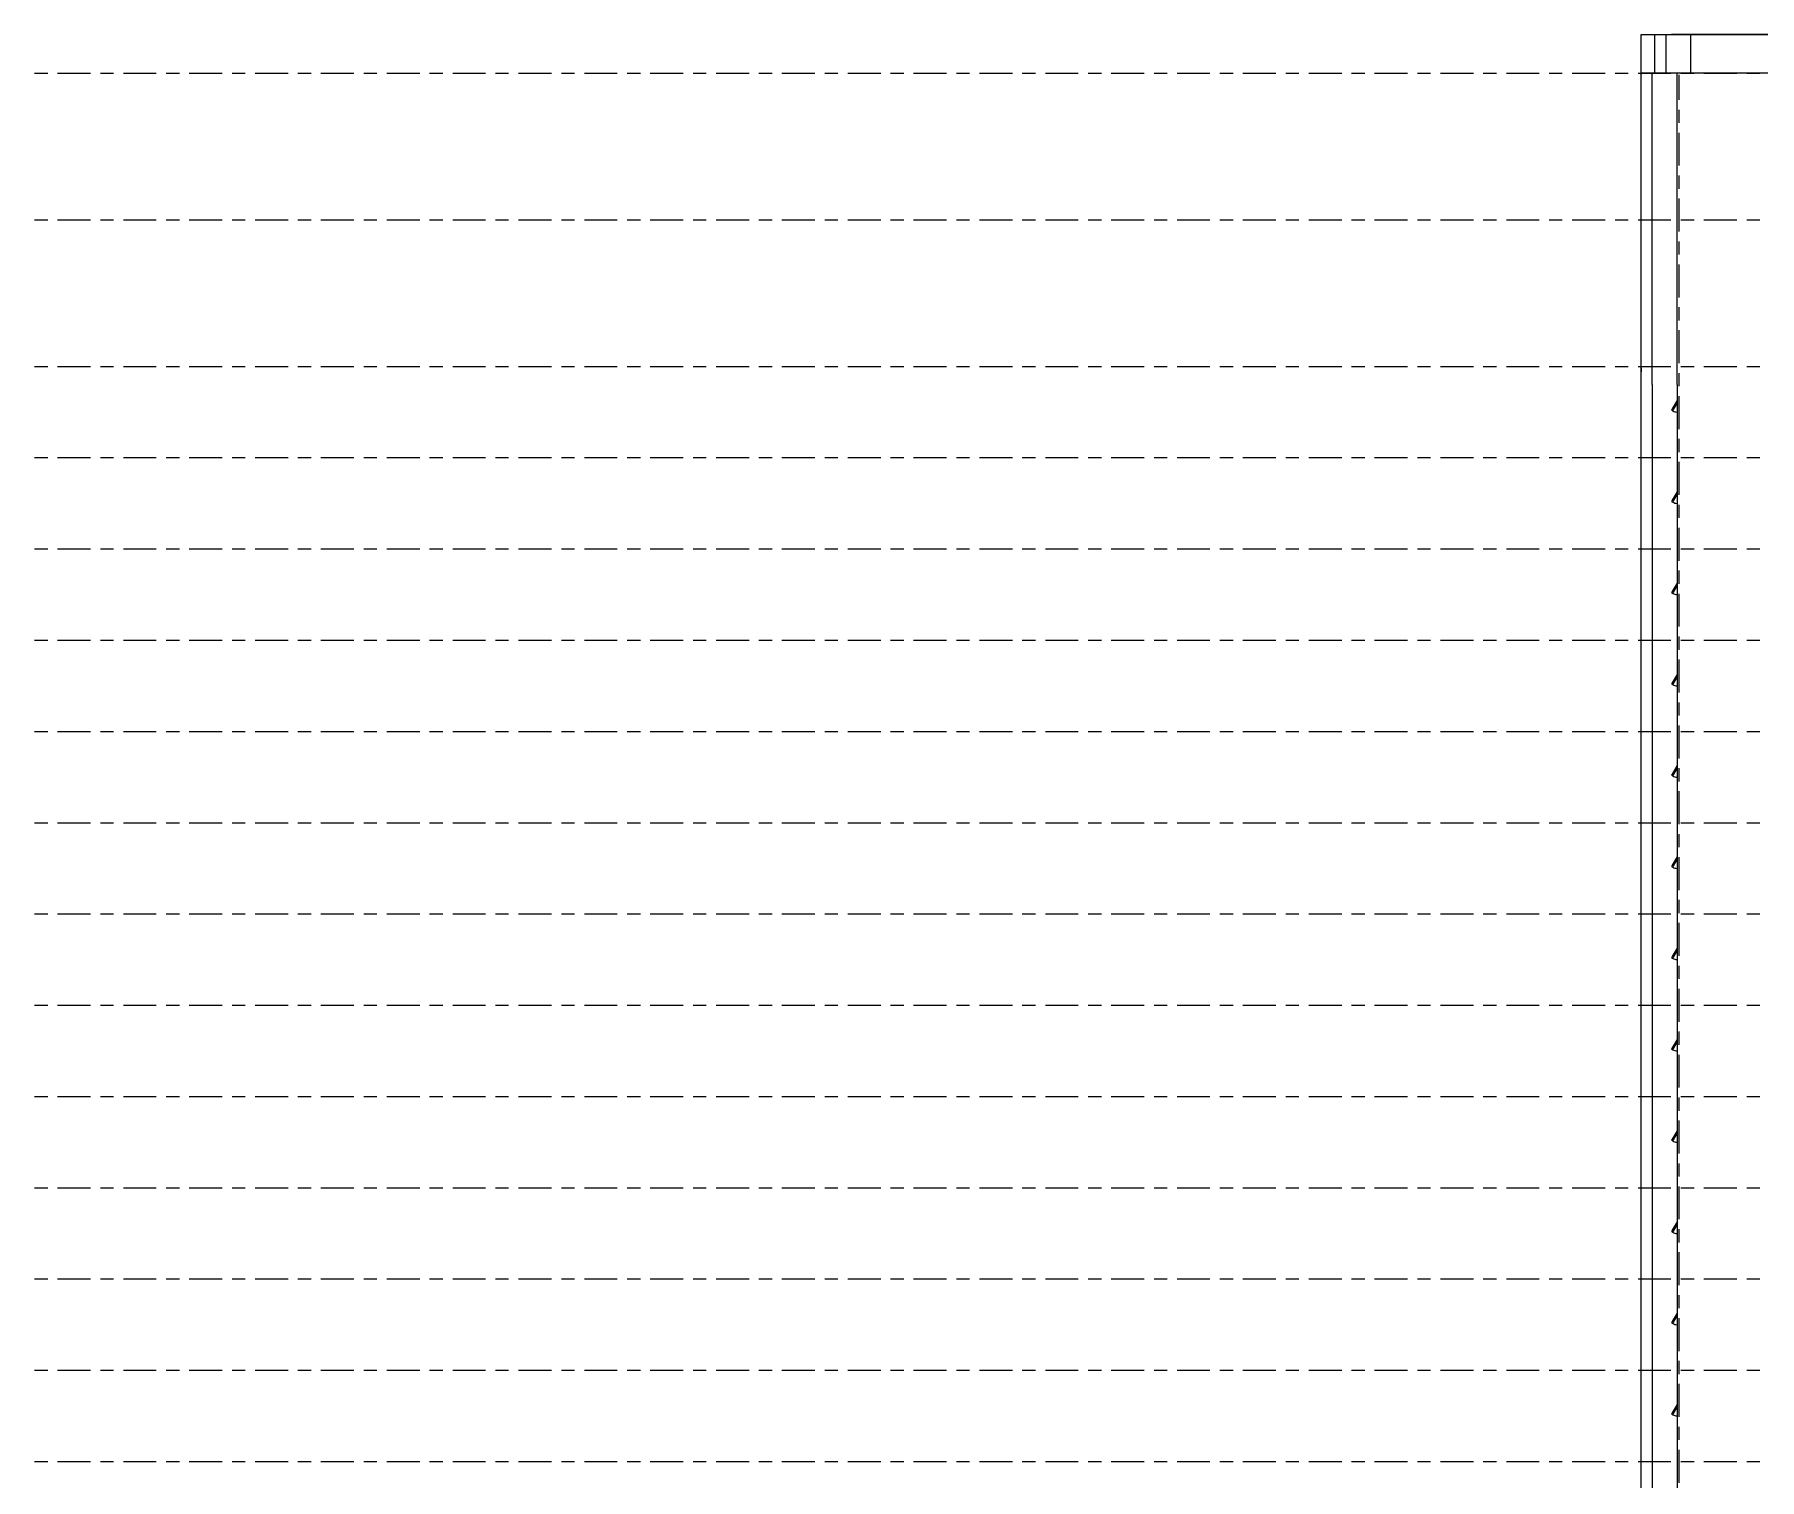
# Model space of a CAD drawing. Header units: millimetres. Extents: x -99196 to 15601, y -9661 to 93550.
# Drawn here: x -99096 to -36721, y 41050 to 93300 of the extents above; entities that cross this region are included whole.
import ezdxf

# ---------------------------------------------------------------- set-up
doc = ezdxf.new("R2010")
doc.units = ezdxf.units.MM
doc.linetypes.add('Centre', pattern=[31.75, 6.35, -4.7625, 15.875, -4.7625])
for name, color, linetype, lineweight in [('CUA', 31, 'Continuous', 9), ('NET-THAY', 2, 'Continuous', 9), ('TRUC', 225, 'Continuous', 5)]:
    doc.layers.add(name, color=color, linetype=linetype, lineweight=lineweight)

# ---------------------------------------------------------------- blocks, each defined once
blk = doc.blocks.new('X-PHONG WC - X-PHONG WC 2-V125-MẶT ĐỨNG 14-1')
at = {"layer": 'CUA'}
for p, q in [((-39701, 23963), (-39876, 23660)), ((-39701, 23923), (-39858, 23650)), ((-39850, 23645), (-39701, 23903)), ((-39832, 23635), (-39701, 23863)), ((-39876, 23660), (-39901, 23617)), ((-39901, 23617), (-39857, 23592)), ((-39876, 23660), (-39832, 23635)), ((-39832, 23635), (-39876, 23660)), ((-39858, 23650), (-39850, 23645)), ((-39857, 23592), (-39832, 23635))]:
    blk.add_line(p, q, dxfattribs=at)
blk.add_arc((-39695, 23862), 315, 238.95964, 268.93353, dxfattribs=at)
blk = doc.blocks.new('A$C677B3655')
at = {"layer": 'NET-THAY'}
for p, q in [((-53928, 2650), (-53928, -650)), ((-53028, 2650), (-53028, -650))]:
    blk.add_line(p, q, dxfattribs=at)
at = {"layer": 'CUA'}
blk.add_blockref('X-PHONG WC - X-PHONG WC 2-V125-MẶT ĐỨNG 14-1', (-13328, -21900), dxfattribs=at)

msp = doc.modelspace()

# ---------------------------------------------------------------- linework, layer by layer
at = {"layer": 'NET-THAY'}
for p, q in [((-40500.5, 93300), (-39900.5, 93300)), ((-40500.5, 91900), (-40500.5, 93300)), ((-40100.5, 91900), (-40100.5, 93300)), ((-1901.4, 93300), (-39900.5, 93300)), ((-39200.5, 91900), (-39200.5, 93300)), ((-41000.5, 91900), (-41000.5, 91865)), ((-40600.6, 91900), (-40600.6, 91865)), ((-40600.4, 80650), (-40600.4, 91900)), ((-39700.5, 80650), (-39700.5, 91900)), ((-41000.5, 81250), (-41000.5, 81100))]:
    msp.add_line(p, q, dxfattribs=at)
for points in [[(-41000.5, 18150), (-41000.5, 93300)], [(-41000.5, 93300), (-1901.4, 93300)], [(-1350.5, 88271.2), (-1350.5, 91900), (-41000.5, 91900)]]:
    msp.add_lwpolyline(points, dxfattribs=at)
at = {"layer": 'TRUC', "linetype": 'Centre', "ltscale": 75}
for p, q in [((-99096.4, 91900), (15600.6, 91900)), ((-41000.5, -5514.5), (-41000.5, 91838.4)), ((-39630.5, -7525.8), (-39630.5, 91838.4)), ((-99096.4, 86600), (15600.6, 86600)), ((-99096.4, 81300), (15600.6, 81300)), ((-99096.4, 78000), (15600.6, 78000)), ((-99096.4, 74700), (15600.6, 74700)), ((-99096.4, 71400), (15600.6, 71400)), ((-99096.4, 68100), (15600.6, 68100)), ((-99096.4, 64800), (15600.6, 64800)), ((-99096.4, 61500), (15600.6, 61500)), ((-99096.4, 58200), (15600.6, 58200)), ((-99096.4, 54900), (15600.6, 54900)), ((-99096.4, 51600), (15600.6, 51600)), ((-99096.4, 48300), (15600.6, 48300)), ((-99096.4, 45000), (15600.6, 45000)), ((-99096.4, 41700), (15600.6, 41700))]:
    msp.add_line(p, q, dxfattribs=at)

# ---------------------------------------------------------------- block references
at = {"layer": 'NET-THAY'}
for p in [(13327.7, 78000), (13327.7, 74700), (13327.7, 71400), (13327.7, 68100), (13327.7, 64800), (13327.7, 61500), (13327.7, 58200), (13327.7, 54900), (13327.7, 51600), (13327.7, 48300), (13327.7, 45000), (13327.7, 41700), (13327.7, 38400)]:
    msp.add_blockref('A$C677B3655', p, dxfattribs=at)

doc.saveas('drawing.dxf')
